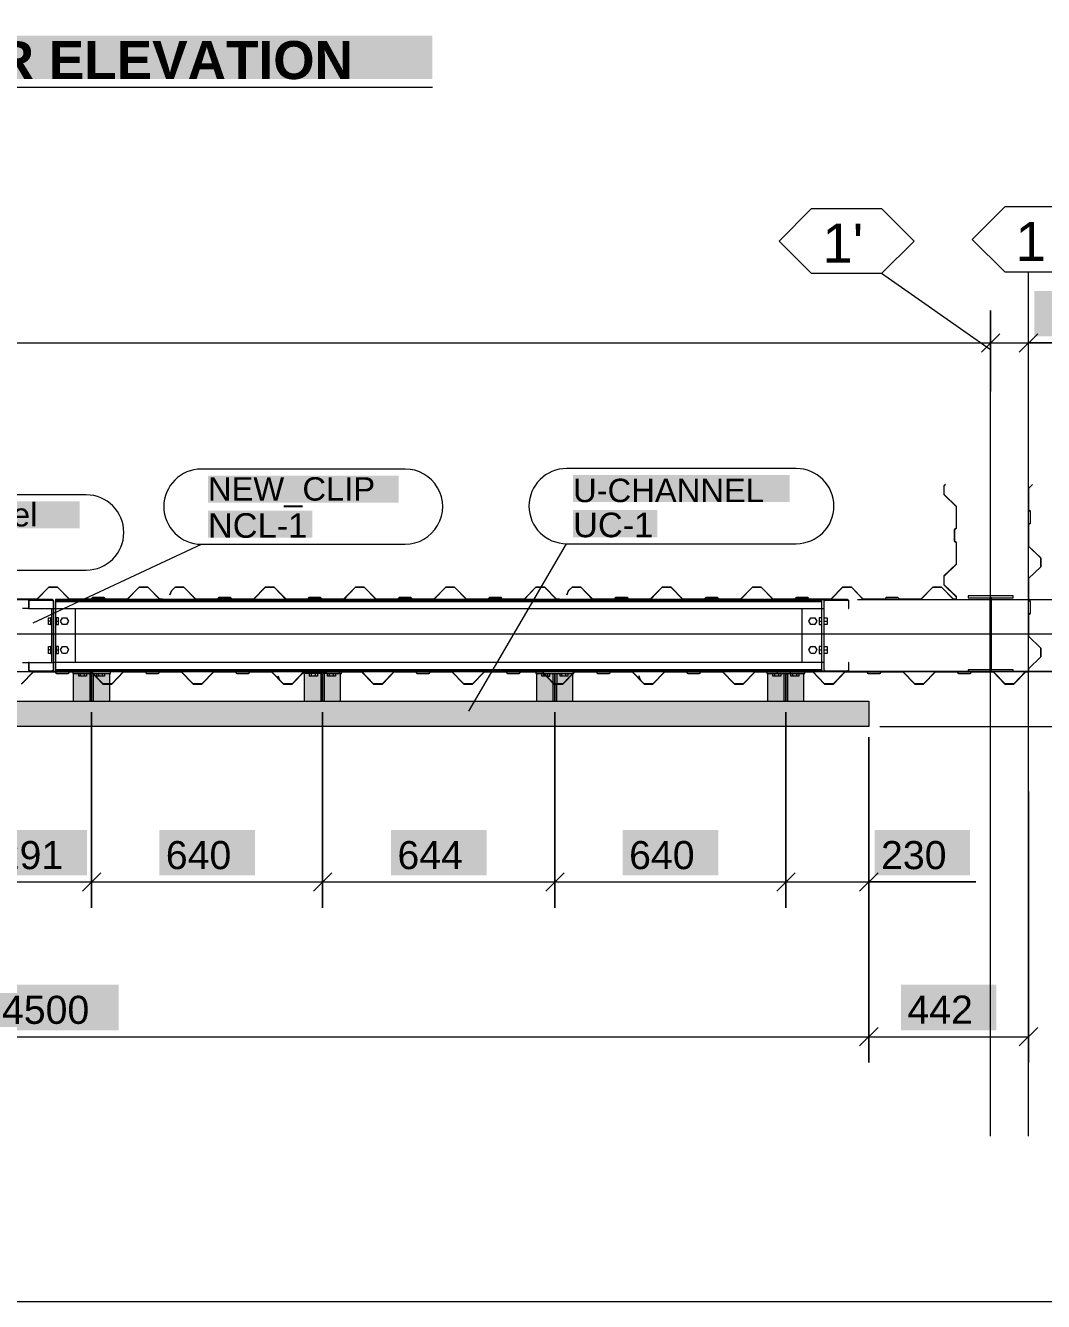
# Model space of a CAD drawing. Header units: inches. Extents: x 0.2 to 15.9, y 0.4 to 11.3.
# Drawn here: x 6.982 to 10.435, y 0.394 to 4.724 of the extents above; entities that cross this region are included whole.
import ezdxf

# ---------------------------------------------------------------- set-up
doc = ezdxf.new("R2010")
doc.units = ezdxf.units.IN
doc.header["$MEASUREMENT"] = 0
doc.layers.add('PDF_Geometry', color=7, linetype='Continuous')
doc.layers.add('PDF_Text', color=7, linetype='Continuous')
doc.layers.add('PDF_Solid Fills', color=7, linetype='Continuous', true_color=0xffffff)
doc.styles.add('PDF Arial', font='arial.ttf')
doc.styles.add('PDF Arial Bold', font='arialbd.ttf')

msp = doc.modelspace()

# ---------------------------------------------------------------- hatches: boundary and pattern name
at = {"layer": 'PDF_Solid Fills', "transparency": 33554559}
for points in [[(8.3619, 4.542), (8.3619, 4.6889), (8.3619, 4.6889), (4.9668, 4.6889), (4.9668, 4.6889), (4.9668, 4.542), (4.9668, 4.542)], [(10.7273, 3.6686), (10.7273, 3.8228), (10.7273, 3.8228), (10.4031, 3.8228), (10.4031, 3.8228), (10.4031, 3.6686), (10.4031, 3.6686)], [(8.247, 3.1047), (8.247, 3.1965), (8.247, 3.1965), (7.6002, 3.1965), (7.6002, 3.1965), (7.6002, 3.1047), (7.6002, 3.1047)], [(8.247, 3.1047), (8.247, 3.1965), (8.247, 3.1965), (7.6002, 3.1965), (7.6002, 3.1965), (7.6002, 3.1047), (7.6002, 3.1047)], [(9.574, 3.1066), (9.574, 3.1984), (9.574, 3.1984), (8.839, 3.1984), (8.839, 3.1984), (8.839, 3.1066), (8.839, 3.1066)], [(9.574, 3.1066), (9.574, 3.1984), (9.574, 3.1984), (8.839, 3.1984), (8.839, 3.1984), (8.839, 3.1066), (8.839, 3.1066)], [(7.1652, 3.0171), (7.1652, 3.1089), (7.1652, 3.1089), (6.3249, 3.1089), (6.3249, 3.1089), (6.3249, 3.0171), (6.3249, 3.0171)], [(7.1652, 3.0171), (7.1652, 3.1089), (7.1652, 3.1089), (6.3249, 3.1089), (6.3249, 3.1089), (6.3249, 3.0171), (6.3249, 3.0171)], [(7.9539, 2.9854), (7.9539, 3.0772), (7.9539, 3.0772), (7.6002, 3.0772), (7.6002, 3.0772), (7.6002, 2.9854), (7.6002, 2.9854)], [(7.9539, 2.9854), (7.9539, 3.0772), (7.9539, 3.0772), (7.6002, 3.0772), (7.6002, 3.0772), (7.6002, 2.9854), (7.6002, 2.9854)], [(9.1246, 2.9873), (9.1246, 3.0791), (9.1246, 3.0791), (8.839, 3.0791), (8.839, 3.0791), (8.839, 2.9873), (8.839, 2.9873)], [(9.1246, 2.9873), (9.1246, 3.0791), (9.1246, 3.0791), (8.839, 3.0791), (8.839, 3.0791), (8.839, 2.9873), (8.839, 2.9873)], [(7.1895, 1.8394), (7.1895, 1.9937), (7.1895, 1.9937), (6.8653, 1.9937), (6.8653, 1.9937), (6.8653, 1.8394), (6.8653, 1.8394)], [(7.7596, 1.8394), (7.7596, 1.9937), (7.7596, 1.9937), (7.4354, 1.9937), (7.4354, 1.9937), (7.4354, 1.8394), (7.4354, 1.8394)], [(8.5454, 1.8394), (8.5454, 1.9937), (8.5454, 1.9937), (8.2212, 1.9937), (8.2212, 1.9937), (8.2212, 1.8394), (8.2212, 1.8394)], [(9.3312, 1.8394), (9.3312, 1.9937), (9.3312, 1.9937), (9.007, 1.9937), (9.007, 1.9937), (9.007, 1.8394), (9.007, 1.8394)], [(10.1857, 1.8394), (10.1857, 1.9937), (10.1857, 1.9937), (9.8615, 1.9937), (9.8615, 1.9937), (9.8615, 1.8394), (9.8615, 1.8394)], [(7.2971, 1.3143), (7.2971, 1.4686), (7.2971, 1.4686), (6.8795, 1.4686), (6.8795, 1.4686), (6.8795, 1.3143), (6.8795, 1.3143)], [(10.2751, 1.3143), (10.2751, 1.4686), (10.2751, 1.4686), (9.951, 1.4686), (9.951, 1.4686), (9.951, 1.3143), (9.951, 1.3143)]]:
    msp.add_hatch(color=256, dxfattribs=at).paths.add_polyline_path(points)
h = msp.add_hatch(color=7, dxfattribs=at)
h.paths.add_polyline_path([(10.2553, 3.6466), (10.2557, 3.6466)], flags=0)
h.paths.add_polyline_path([(10.255, 3.6466, 0.413793), (10.2553, 3.6462)], flags=0)
h = msp.add_hatch(color=7, dxfattribs=at)
h.paths.add_polyline_path([(10.2553, 3.6466), (10.2557, 3.6466)], flags=0)
h.paths.add_polyline_path([(10.255, 3.6466, 0.413793), (10.2553, 3.6462)], flags=0)
h = msp.add_hatch(color=7, dxfattribs=at)
h.paths.add_polyline_path([(10.3838, 3.6466), (10.3842, 3.6466)], flags=0)
h.paths.add_polyline_path([(10.3838, 3.6469, 0.415242), (10.3835, 3.6466)], flags=0)
h.paths.add_polyline_path([(10.3842, 3.6466, 0.415242), (10.3838, 3.6469)], flags=0)
at = {"layer": 'PDF_Solid Fills', "true_color": 0xe4e4e4, "transparency": 33554559}
for points in [[(6.6141, 2.5155), (6.6197, 2.5018), (6.6197, 2.5018), (6.6322, 2.4888), (6.6322, 2.4888), (6.662, 2.4888), (6.662, 2.4888), (6.7024, 2.5305), (6.7024, 2.5305), (6.7753, 2.5305), (6.7753, 2.5305), (6.7802, 2.5243), (6.7802, 2.5243), (6.82, 2.5243), (6.82, 2.5243), (6.8249, 2.5305), (6.8249, 2.5305), (6.8978, 2.5305), (6.8978, 2.5305), (6.9382, 2.4888), (6.9382, 2.4888), (6.968, 2.4888), (6.968, 2.4888), (7.0084, 2.5305), (7.0084, 2.5305), (7.0813, 2.5305), (7.0813, 2.5305), (7.0862, 2.5243), (7.0862, 2.5243), (7.126, 2.5243), (7.126, 2.5243), (7.1309, 2.5305), (7.1309, 2.5305), (7.2038, 2.5305), (7.2038, 2.5305), (7.2441, 2.4888), (7.2441, 2.4888), (7.274, 2.4888), (7.274, 2.4888), (7.3144, 2.5305), (7.3144, 2.5305), (7.3873, 2.5305), (7.3873, 2.5305), (7.3922, 2.5243), (7.3922, 2.5243), (7.432, 2.5243), (7.432, 2.5243), (7.4368, 2.5305), (7.4368, 2.5305), (7.5097, 2.5305), (7.5097, 2.5305), (7.5501, 2.4888), (7.5501, 2.4888), (7.58, 2.4888), (7.58, 2.4888), (7.6204, 2.5305), (7.6204, 2.5305), (7.6933, 2.5305), (7.6933, 2.5305), (7.6982, 2.5243), (7.6982, 2.5243), (7.7379, 2.5243), (7.7379, 2.5243), (7.7428, 2.5305), (7.7428, 2.5305), (7.8157, 2.5305), (7.8157, 2.5305), (7.8561, 2.4888), (7.8561, 2.4888), (7.886, 2.4888), (7.886, 2.4888), (7.9264, 2.5305), (7.9264, 2.5305), (7.9359, 2.5305), (7.9359, 2.5305), (7.9359, 2.531), (7.9359, 2.531), (7.9262, 2.531), (7.9262, 2.531), (7.8858, 2.4894), (7.8858, 2.4894), (7.8564, 2.4894), (7.8564, 2.4894), (7.816, 2.531), (7.816, 2.531), (7.7426, 2.531), (7.7426, 2.531), (7.7377, 2.5249), (7.7377, 2.5249), (7.6985, 2.5249), (7.6985, 2.5249), (7.6936, 2.531), (7.6936, 2.531), (7.6202, 2.531), (7.6202, 2.531), (7.5798, 2.4894), (7.5798, 2.4894), (7.5504, 2.4894), (7.5504, 2.4894), (7.51, 2.531), (7.51, 2.531), (7.4366, 2.531), (7.4366, 2.531), (7.4317, 2.5249), (7.4317, 2.5249), (7.3925, 2.5249), (7.3925, 2.5249), (7.3876, 2.531), (7.3876, 2.531), (7.3142, 2.531), (7.3142, 2.531), (7.2738, 2.4894), (7.2738, 2.4894), (7.2444, 2.4894), (7.2444, 2.4894), (7.204, 2.531), (7.204, 2.531), (7.1306, 2.531), (7.1306, 2.531), (7.1257, 2.5249), (7.1257, 2.5249), (7.0865, 2.5249), (7.0865, 2.5249), (7.0816, 2.531), (7.0816, 2.531), (7.0082, 2.531), (7.0082, 2.531), (6.9678, 2.4894), (6.9678, 2.4894), (6.9384, 2.4894), (6.9384, 2.4894), (6.898, 2.531), (6.898, 2.531), (6.8246, 2.531), (6.8246, 2.531), (6.8197, 2.5249), (6.8197, 2.5249), (6.7805, 2.5249), (6.7805, 2.5249), (6.7756, 2.531), (6.7756, 2.531), (6.7022, 2.531), (6.7022, 2.531), (6.6618, 2.4894), (6.6618, 2.4894), (6.6324, 2.4894), (6.6324, 2.4894), (6.6202, 2.5021), (6.6202, 2.5021), (6.6147, 2.5157), (6.6147, 2.5157)], [(7.1416, 2.531), (7.1416, 2.5249), (7.1416, 2.5249), (7.2701, 2.5249), (7.2701, 2.5249), (7.2701, 2.531), (7.2701, 2.531)], [(7.2058, 2.5249), (7.1446, 2.5249), (7.1446, 2.5249), (7.1446, 2.4307), (7.1446, 2.4307), (7.2058, 2.4307), (7.2058, 2.4307)], [(7.2058, 2.4307), (7.267, 2.4307), (7.267, 2.4307), (7.267, 2.5249), (7.267, 2.5249), (7.2058, 2.5249), (7.2058, 2.5249)], [(7.9249, 2.531), (7.9249, 2.5249), (7.9249, 2.5249), (8.0534, 2.5249), (8.0534, 2.5249), (8.0534, 2.531), (8.0534, 2.531)], [(7.9892, 2.5249), (7.928, 2.5249), (7.928, 2.5249), (7.928, 2.4307), (7.928, 2.4307), (7.9892, 2.4307), (7.9892, 2.4307)], [(7.9892, 2.4307), (8.0504, 2.4307), (8.0504, 2.4307), (8.0504, 2.5249), (8.0504, 2.5249), (7.9892, 2.5249), (7.9892, 2.5249)], [(8.7131, 2.531), (8.7131, 2.5249), (8.7131, 2.5249), (8.8417, 2.5249), (8.8417, 2.5249), (8.8417, 2.531), (8.8417, 2.531)], [(8.7774, 2.5249), (8.7162, 2.5249), (8.7162, 2.5249), (8.7162, 2.4307), (8.7162, 2.4307), (8.7774, 2.4307), (8.7774, 2.4307)], [(8.7774, 2.4307), (8.8386, 2.4307), (8.8386, 2.4307), (8.8386, 2.5249), (8.8386, 2.5249), (8.7774, 2.5249), (8.7774, 2.5249)], [(9.4965, 2.531), (9.4965, 2.5249), (9.4965, 2.5249), (9.625, 2.5249), (9.625, 2.5249), (9.625, 2.531), (9.625, 2.531)], [(9.5607, 2.5249), (9.4995, 2.5249), (9.4995, 2.5249), (9.4995, 2.4307), (9.4995, 2.4307), (9.5607, 2.4307), (9.5607, 2.4307)], [(9.5607, 2.4307), (9.6219, 2.4307), (9.6219, 2.4307), (9.6219, 2.5249), (9.6219, 2.5249), (9.5607, 2.5249), (9.5607, 2.5249)], [(4.3344, 2.345), (9.8422, 2.345), (9.8422, 2.345), (9.8422, 2.4307), (9.8422, 2.4307), (4.3344, 2.4307), (4.3344, 2.4307)]]:
    msp.add_hatch(color=254, dxfattribs=at).paths.add_polyline_path(points)
at = {"layer": 'PDF_Solid Fills', "transparency": 33554559}
h = msp.add_hatch(color=7, dxfattribs=at)
h.paths.add_polyline_path([(7.2058, 1.8174), (7.2062, 1.8174)], flags=0)
h.paths.add_polyline_path([(7.2062, 1.8174, 0.413793), (7.2058, 1.8178)], flags=0)
h = msp.add_hatch(color=7, dxfattribs=at)
h.paths.add_polyline_path([(7.2058, 1.8174), (7.2062, 1.8174)], flags=0)
h.paths.add_polyline_path([(7.2062, 1.8174, 0.413793), (7.2058, 1.8178)], flags=0)
h = msp.add_hatch(color=7, dxfattribs=at)
h.paths.add_polyline_path([(7.9892, 1.8174), (7.9895, 1.8174)], flags=0)
h.paths.add_polyline_path([(7.9892, 1.817, 0.415242), (7.9895, 1.8174)], flags=0)
h.paths.add_polyline_path([(7.9888, 1.8174, 0.415242), (7.9892, 1.817)], flags=0)
h = msp.add_hatch(color=7, dxfattribs=at)
h.paths.add_polyline_path([(7.9892, 1.8174), (7.9895, 1.8174)], flags=0)
h.paths.add_polyline_path([(7.9892, 1.817, 0.415242), (7.9895, 1.8174)], flags=0)
h.paths.add_polyline_path([(7.9888, 1.8174, 0.415242), (7.9892, 1.817)], flags=0)
h = msp.add_hatch(color=7, dxfattribs=at)
h.paths.add_polyline_path([(8.7774, 1.8174), (8.7778, 1.8174)], flags=0)
h.paths.add_polyline_path([(8.7778, 1.8174, 0.413793), (8.7774, 1.8178)], flags=0)
h = msp.add_hatch(color=7, dxfattribs=at)
h.paths.add_polyline_path([(8.7774, 1.8174), (8.7778, 1.8174)], flags=0)
h.paths.add_polyline_path([(8.7778, 1.8174, 0.413793), (8.7774, 1.8178)], flags=0)
h = msp.add_hatch(color=7, dxfattribs=at)
h.paths.add_polyline_path([(9.5607, 1.8174), (9.5611, 1.8174)], flags=0)
h.paths.add_polyline_path([(9.5607, 1.8178, 0.413793), (9.5604, 1.8174)], flags=0)
h = msp.add_hatch(color=7, dxfattribs=at)
h.paths.add_polyline_path([(9.5607, 1.8174), (9.5611, 1.8174)], flags=0)
h.paths.add_polyline_path([(9.5607, 1.8178, 0.413793), (9.5604, 1.8174)], flags=0)
h = msp.add_hatch(color=7, dxfattribs=at)
h.paths.add_polyline_path([(9.8422, 1.8174), (9.8426, 1.8174)], flags=0)
h.paths.add_polyline_path([(9.8422, 1.817, 0.415242), (9.8426, 1.8174)], flags=0)
h.paths.add_polyline_path([(9.8419, 1.8174, 0.415242), (9.8422, 1.817)], flags=0)

# ---------------------------------------------------------------- linework, layer by layer
at = {"layer": 'PDF_Geometry', "lineweight": 9}
for points in [[(0.3937, 0.3937), (15.8156, 0.3937), (15.8156, 11.2992), (0.3937, 11.2992)], [(10.4646, 4.1078), (10.3031, 4.1078), (10.1929, 3.9976), (10.3031, 3.8875), (10.4646, 3.8875), (10.5748, 3.9976)], [(10.2553, 3.7567), (10.2553, 3.4813)], [(10.2242, 3.6154), (10.2865, 3.6777)], [(10.1018, 3.1656), (10.101, 3.1656), (10.0969, 3.1616), (10.0969, 3.1317), (10.1385, 3.0913), (10.1385, 3.0184), (10.1324, 3.0135), (10.1324, 2.9738), (10.1385, 2.9689), (10.1385, 2.896), (10.0969, 2.8556), (10.0969, 2.8257), (10.1385, 2.7854), (10.1385, 2.7758), (10.1391, 2.7758), (10.1391, 2.7856), (10.0974, 2.826), (10.0974, 2.8554), (10.1391, 2.8958), (10.1391, 2.9692), (10.1329, 2.9741), (10.1329, 3.0133), (10.1391, 3.0182), (10.1391, 3.0916), (10.0974, 3.132), (10.0974, 3.1614)], [(10.3979, 3.1656), (10.3971, 3.1656), (10.3838, 3.1528), (10.3838, 3.0794), (10.39, 3.0745), (10.39, 3.0353), (10.3838, 3.0304), (10.3838, 2.957), (10.4255, 2.9166), (10.4255, 2.8872), (10.3838, 2.8468), (10.3838, 2.7734), (10.39, 2.7685), (10.39, 2.7293), (10.3838, 2.7244), (10.3838, 2.651), (10.4255, 2.6106), (10.4255, 2.5812), (10.3838, 2.5408), (10.3838, 2.531), (10.3844, 2.531), (10.3844, 2.5406), (10.426, 2.581), (10.426, 2.6108), (10.3844, 2.6512), (10.3844, 2.7241), (10.3905, 2.729), (10.3905, 2.7688), (10.3844, 2.7737), (10.3844, 2.8466), (10.426, 2.8869), (10.426, 2.9168), (10.3844, 2.9572), (10.3844, 3.0301), (10.3905, 3.035), (10.3905, 3.0747), (10.3844, 3.0796), (10.3844, 3.1525)], [(7.4709, 2.7913), (7.4714, 2.7911), (7.4769, 2.8047), (7.4892, 2.8174), (7.5186, 2.8174), (7.559, 2.7758), (7.6324, 2.7758), (7.6373, 2.782), (7.6765, 2.782), (7.6814, 2.7758), (7.7548, 2.7758), (7.7952, 2.8174), (7.8246, 2.8174), (7.865, 2.7758), (7.9384, 2.7758), (7.9433, 2.782), (7.9825, 2.782), (7.9874, 2.7758), (8.0608, 2.7758), (8.1012, 2.8174), (8.1306, 2.8174), (8.1709, 2.7758), (8.2444, 2.7758), (8.2493, 2.782), (8.2884, 2.782), (8.2933, 2.7758), (8.3668, 2.7758), (8.4072, 2.8174), (8.4365, 2.8174), (8.4769, 2.7758), (8.5504, 2.7758), (8.5553, 2.782), (8.5944, 2.782), (8.5993, 2.7758), (8.6728, 2.7758), (8.7131, 2.8174), (8.7425, 2.8174), (8.7829, 2.7758), (8.7927, 2.7758), (8.7927, 2.7764), (8.7832, 2.7764), (8.7428, 2.818), (8.7129, 2.818), (8.6725, 2.7764), (8.5996, 2.7764), (8.5947, 2.7825), (8.555, 2.7825), (8.5501, 2.7764), (8.4772, 2.7764), (8.4368, 2.818), (8.4069, 2.818), (8.3665, 2.7764), (8.2936, 2.7764), (8.2887, 2.7825), (8.249, 2.7825), (8.2441, 2.7764), (8.1712, 2.7764), (8.1308, 2.818), (8.1009, 2.818), (8.0605, 2.7764), (7.9876, 2.7764), (7.9827, 2.7825), (7.943, 2.7825), (7.9381, 2.7764), (7.8652, 2.7764), (7.8248, 2.818), (7.7949, 2.818), (7.7545, 2.7764), (7.6816, 2.7764), (7.6767, 2.7825), (7.637, 2.7825), (7.6321, 2.7764), (7.5592, 2.7764), (7.5188, 2.818), (7.4889, 2.818), (7.4764, 2.8051)], [(8.8173, 2.7913), (8.8178, 2.7911), (8.8233, 2.8047), (8.8355, 2.8174), (8.8649, 2.8174), (8.9053, 2.7758), (8.9787, 2.7758), (8.9836, 2.782), (9.0228, 2.782), (9.0277, 2.7758), (9.1011, 2.7758), (9.1415, 2.8174), (9.1709, 2.8174), (9.2113, 2.7758), (9.2847, 2.7758), (9.2896, 2.782), (9.3288, 2.782), (9.3337, 2.7758), (9.4071, 2.7758), (9.4475, 2.8174), (9.4769, 2.8174), (9.5173, 2.7758), (9.5907, 2.7758), (9.5956, 2.782), (9.6348, 2.782), (9.6397, 2.7758), (9.7131, 2.7758), (9.7535, 2.8174), (9.7829, 2.8174), (9.8233, 2.7758), (9.8967, 2.7758), (9.9016, 2.782), (9.9408, 2.782), (9.9457, 2.7758), (10.0191, 2.7758), (10.0595, 2.8174), (10.0889, 2.8174), (10.1293, 2.7758), (10.1391, 2.7758), (10.1391, 2.7764), (10.1295, 2.7764), (10.0891, 2.818), (10.0593, 2.818), (10.0189, 2.7764), (9.946, 2.7764), (9.9411, 2.7825), (9.9013, 2.7825), (9.8964, 2.7764), (9.8235, 2.7764), (9.7831, 2.818), (9.7533, 2.818), (9.7129, 2.7764), (9.64, 2.7764), (9.6351, 2.7825), (9.5953, 2.7825), (9.5904, 2.7764), (9.5176, 2.7764), (9.4772, 2.818), (9.4473, 2.818), (9.4069, 2.7764), (9.334, 2.7764), (9.3291, 2.7825), (9.2894, 2.7825), (9.2845, 2.7764), (9.2116, 2.7764), (9.1712, 2.818), (9.1413, 2.818), (9.1009, 2.7764), (9.028, 2.7764), (9.0231, 2.7825), (8.9834, 2.7825), (8.9785, 2.7764), (8.9056, 2.7764), (8.8652, 2.818), (8.8353, 2.818), (8.8228, 2.8051)], [(6.9917, 2.5371), (6.9921, 2.5359), (6.9926, 2.5347), (6.9934, 2.5337), (6.9943, 2.5328), (6.9953, 2.532), (6.9965, 2.5315), (6.9977, 2.5312), (6.999, 2.531), (7.07, 2.531), (7.0712, 2.5312), (7.0725, 2.5315), (7.0736, 2.532), (7.0747, 2.5328), (7.0756, 2.5337), (7.0763, 2.5347), (7.0769, 2.5359), (7.0772, 2.5371), (7.0773, 2.5384), (7.0773, 2.7685), (7.0772, 2.7699), (7.0768, 2.7713), (7.0761, 2.7726), (7.0752, 2.7737), (7.074, 2.7746), (7.0728, 2.7753), (7.0714, 2.7757), (7.07, 2.7758), (6.999, 2.7758), (6.9977, 2.7757), (6.9965, 2.7754), (6.9953, 2.7748), (6.9943, 2.7741), (6.9934, 2.7732), (6.9926, 2.7722), (6.9921, 2.771), (6.9917, 2.7698), (6.9916, 2.7685), (6.9916, 2.7452), (6.9935, 2.7452), (6.9935, 2.7685), (6.9936, 2.7694), (6.9938, 2.7704), (6.9942, 2.7712), (6.9948, 2.772), (6.9954, 2.7727), (6.9962, 2.7733), (6.9971, 2.7737), (6.998, 2.7739), (6.999, 2.774), (7.07, 2.774), (7.071, 2.7739), (7.0721, 2.7736), (7.073, 2.7731), (7.0739, 2.7724), (7.0745, 2.7715), (7.0751, 2.7706), (7.0754, 2.7696), (7.0755, 2.7685), (7.0755, 2.5384), (7.0754, 2.5373), (7.0751, 2.5363), (7.0745, 2.5353), (7.0739, 2.5345), (7.073, 2.5338), (7.0721, 2.5333), (7.071, 2.533), (7.07, 2.5329), (6.999, 2.5329), (6.998, 2.533), (6.9971, 2.5332), (6.9962, 2.5336), (6.9954, 2.5342), (6.9948, 2.5348), (6.9942, 2.5356), (6.9938, 2.5365), (6.9936, 2.5374), (6.9935, 2.5384), (6.9935, 2.5616), (6.9916, 2.5616), (6.9916, 2.5384)], [(9.6831, 2.7758), (7.0834, 2.7758), (7.0834, 2.7452), (9.6831, 2.7452)], [(9.6894, 2.5371), (9.6897, 2.5359), (9.6902, 2.5347), (9.691, 2.5337), (9.6919, 2.5328), (9.6929, 2.532), (9.6941, 2.5315), (9.6953, 2.5312), (9.6966, 2.531), (9.7676, 2.531), (9.7689, 2.5312), (9.7701, 2.5315), (9.7713, 2.532), (9.7723, 2.5328), (9.7732, 2.5337), (9.7739, 2.5347), (9.7745, 2.5359), (9.7748, 2.5371), (9.7749, 2.5384), (9.7749, 2.5616), (9.7731, 2.5616), (9.7731, 2.5384), (9.773, 2.5374), (9.7728, 2.5365), (9.7724, 2.5356), (9.7718, 2.5348), (9.7711, 2.5342), (9.7703, 2.5336), (9.7695, 2.5332), (9.7685, 2.533), (9.7676, 2.5329), (9.6966, 2.5329), (9.6955, 2.533), (9.6945, 2.5333), (9.6935, 2.5338), (9.6927, 2.5345), (9.692, 2.5353), (9.6915, 2.5363), (9.6912, 2.5373), (9.6911, 2.5384), (9.6911, 2.7685), (9.6912, 2.7696), (9.6915, 2.7706), (9.692, 2.7715), (9.6927, 2.7724), (9.6935, 2.7731), (9.6945, 2.7736), (9.6955, 2.7739), (9.6966, 2.774), (9.7676, 2.774), (9.7685, 2.7739), (9.7695, 2.7737), (9.7703, 2.7733), (9.7711, 2.7727), (9.7718, 2.772), (9.7724, 2.7712), (9.7728, 2.7704), (9.773, 2.7694), (9.7731, 2.7685), (9.7731, 2.7452), (9.7749, 2.7452), (9.7749, 2.7685), (9.7748, 2.7698), (9.7745, 2.771), (9.7739, 2.7722), (9.7732, 2.7732), (9.7723, 2.7741), (9.7713, 2.7748), (9.7701, 2.7754), (9.7689, 2.7757), (9.7676, 2.7758), (9.6966, 2.7758), (9.6952, 2.7757), (9.6938, 2.7753), (9.6925, 2.7746), (9.6914, 2.7737), (9.6905, 2.7726), (9.6898, 2.7713), (9.6894, 2.7699), (9.6892, 2.7685), (9.6892, 2.5384)], [(9.6897, 2.5359), (9.6902, 2.5347), (9.691, 2.5337), (9.6919, 2.5328), (9.6929, 2.532), (9.6941, 2.5315), (9.6953, 2.5312), (9.6966, 2.531), (9.7676, 2.531), (9.7689, 2.5312), (9.7701, 2.5315), (9.7713, 2.532), (9.7723, 2.5328), (9.7732, 2.5337), (9.7739, 2.5347), (9.7745, 2.5359), (9.7748, 2.5371), (9.7749, 2.5384), (9.7749, 2.5616), (9.7731, 2.5616), (9.7731, 2.5384), (9.773, 2.5374), (9.7728, 2.5365), (9.7723, 2.5356), (9.7718, 2.5348), (9.7711, 2.5342), (9.7703, 2.5336), (9.7695, 2.5332), (9.7685, 2.533), (9.7676, 2.5329), (9.6966, 2.5329), (9.6955, 2.533), (9.6945, 2.5333), (9.6935, 2.5338), (9.6927, 2.5345), (9.692, 2.5353), (9.6915, 2.5363), (9.6912, 2.5373), (9.6911, 2.5384), (9.6911, 2.7685), (9.6912, 2.7696), (9.6915, 2.7706), (9.692, 2.7715), (9.6927, 2.7724), (9.6935, 2.7731), (9.6945, 2.7736), (9.6955, 2.7739), (9.6966, 2.774), (9.7676, 2.774), (9.7685, 2.7739), (9.7695, 2.7737), (9.7703, 2.7733), (9.7711, 2.7727), (9.7718, 2.772), (9.7723, 2.7712), (9.7728, 2.7704), (9.773, 2.7694), (9.7731, 2.7685), (9.7731, 2.7452), (9.7749, 2.7452), (9.7749, 2.7685), (9.7748, 2.7698), (9.7745, 2.771), (9.7739, 2.7722), (9.7732, 2.7732), (9.7723, 2.7741), (9.7713, 2.7749), (9.7701, 2.7754), (9.7689, 2.7757), (9.7676, 2.7758), (9.6966, 2.7758), (9.6952, 2.7757), (9.6938, 2.7753), (9.6925, 2.7746), (9.6914, 2.7737), (9.6905, 2.7726), (9.6898, 2.7713), (9.6894, 2.7699), (9.6892, 2.7685), (9.6892, 2.5384), (9.6894, 2.5371)], [(10.1788, 2.782), (10.3318, 2.782), (10.3318, 2.7881), (10.1788, 2.7881)], [(10.3318, 2.7819), (10.3318, 2.7881), (10.1788, 2.7881), (10.1788, 2.7819)], [(10.2529, 2.5372), (10.2578, 2.5372), (10.2578, 2.782), (10.2529, 2.782)], [(10.2578, 2.5372), (10.2578, 2.7819), (10.2529, 2.7819), (10.2529, 2.5372)], [(7.0596, 2.714), (7.0694, 2.714), (7.0657, 2.714), (7.0657, 2.6908), (7.0694, 2.6908), (7.0596, 2.6908)], [(7.0834, 2.6908), (7.0932, 2.6908), (7.0932, 2.714), (7.0834, 2.714), (7.0853, 2.714), (7.0853, 2.6908)], [(7.1275, 2.7024), (7.1207, 2.6908), (7.1073, 2.6908), (7.1006, 2.7024), (7.1073, 2.714), (7.1207, 2.714)], [(9.666, 2.7024), (9.6592, 2.6908), (9.6458, 2.6908), (9.6391, 2.7024), (9.6458, 2.714), (9.6592, 2.714)], [(7.0596, 2.6161), (7.0694, 2.6161), (7.0657, 2.6161), (7.0657, 2.5929), (7.0694, 2.5929), (7.0596, 2.5929)], [(7.0834, 2.5929), (7.0932, 2.5929), (7.0932, 2.6161), (7.0834, 2.6161), (7.0853, 2.6161), (7.0853, 2.5929)], [(7.1275, 2.6045), (7.1207, 2.5929), (7.1073, 2.5929), (7.1006, 2.6045), (7.1073, 2.6161), (7.1207, 2.6161)], [(9.666, 2.6045), (9.6592, 2.5929), (9.6458, 2.5929), (9.6391, 2.6045), (9.6458, 2.6161), (9.6592, 2.6161)], [(7.8381, 2.5155), (7.8436, 2.5018), (7.8561, 2.4888), (7.886, 2.4888), (7.9264, 2.5305), (7.9993, 2.5305), (8.0042, 2.5243), (8.0439, 2.5243), (8.0488, 2.5305), (8.1217, 2.5305), (8.1621, 2.4888), (8.192, 2.4888), (8.2324, 2.5305), (8.3053, 2.5305), (8.3102, 2.5243), (8.3499, 2.5243), (8.3548, 2.5305), (8.4277, 2.5305), (8.4681, 2.4888), (8.498, 2.4888), (8.5384, 2.5305), (8.6113, 2.5305), (8.6162, 2.5243), (8.6559, 2.5243), (8.6608, 2.5305), (8.7337, 2.5305), (8.7741, 2.4888), (8.804, 2.4888), (8.8444, 2.5305), (8.9173, 2.5305), (8.9222, 2.5243), (8.9619, 2.5243), (8.9668, 2.5305), (9.0397, 2.5305), (9.0801, 2.4888), (9.11, 2.4888), (9.1504, 2.5305), (9.1599, 2.5305), (9.1599, 2.531), (9.1501, 2.531), (9.1097, 2.4894), (9.0803, 2.4894), (9.0399, 2.531), (8.9665, 2.531), (8.9616, 2.5249), (8.9224, 2.5249), (8.9175, 2.531), (8.8441, 2.531), (8.8037, 2.4894), (8.7743, 2.4894), (8.734, 2.531), (8.6605, 2.531), (8.6556, 2.5249), (8.6165, 2.5249), (8.6116, 2.531), (8.5381, 2.531), (8.4977, 2.4894), (8.4684, 2.4894), (8.428, 2.531), (8.3545, 2.531), (8.3496, 2.5249), (8.3105, 2.5249), (8.3056, 2.531), (8.2321, 2.531), (8.1918, 2.4894), (8.1624, 2.4894), (8.122, 2.531), (8.0485, 2.531), (8.0437, 2.5249), (8.0045, 2.5249), (7.9996, 2.531), (7.9262, 2.531), (7.8858, 2.4894), (7.8564, 2.4894), (7.8441, 2.5021), (7.8386, 2.5157)], [(9.0621, 2.5155), (9.0676, 2.5018), (9.0801, 2.4888), (9.11, 2.4888), (9.1504, 2.5305), (9.2233, 2.5305), (9.2282, 2.5243), (9.2679, 2.5243), (9.2728, 2.5305), (9.3457, 2.5305), (9.3861, 2.4888), (9.416, 2.4888), (9.4564, 2.5305), (9.5293, 2.5305), (9.5341, 2.5243), (9.5739, 2.5243), (9.5788, 2.5305), (9.6517, 2.5305), (9.6921, 2.4888), (9.722, 2.4888), (9.7623, 2.5305), (9.8352, 2.5305), (9.8401, 2.5243), (9.8799, 2.5243), (9.8848, 2.5305), (9.9577, 2.5305), (9.9981, 2.4888), (10.0279, 2.4888), (10.0683, 2.5305), (10.1412, 2.5305), (10.1461, 2.5243), (10.1859, 2.5243), (10.1908, 2.5305), (10.2637, 2.5305), (10.3041, 2.4888), (10.3339, 2.4888), (10.3743, 2.5305), (10.3838, 2.5305), (10.3838, 2.531), (10.3741, 2.531), (10.3337, 2.4894), (10.3043, 2.4894), (10.2639, 2.531), (10.1905, 2.531), (10.1856, 2.5249), (10.1464, 2.5249), (10.1415, 2.531), (10.0681, 2.531), (10.0277, 2.4894), (9.9983, 2.4894), (9.9579, 2.531), (9.8845, 2.531), (9.8796, 2.5249), (9.8404, 2.5249), (9.8355, 2.531), (9.7621, 2.531), (9.7217, 2.4894), (9.6923, 2.4894), (9.6519, 2.531), (9.5785, 2.531), (9.5736, 2.5249), (9.5344, 2.5249), (9.5295, 2.531), (9.4561, 2.531), (9.4157, 2.4894), (9.3863, 2.4894), (9.3459, 2.531), (9.2725, 2.531), (9.2676, 2.5249), (9.2284, 2.5249), (9.2235, 2.531), (9.1501, 2.531), (9.1097, 2.4894), (9.0803, 2.4894), (9.0681, 2.5021), (9.0626, 2.5157)], [(9.0676, 2.5018), (9.0801, 2.4888), (9.11, 2.4888), (9.1504, 2.5305), (9.2233, 2.5305), (9.2282, 2.5243), (9.2679, 2.5243), (9.2728, 2.5305), (9.3457, 2.5305), (9.3861, 2.4888), (9.416, 2.4888), (9.4564, 2.5305), (9.5292, 2.5305), (9.5341, 2.5243), (9.5739, 2.5243), (9.5788, 2.5305), (9.6517, 2.5305), (9.6921, 2.4888), (9.722, 2.4888), (9.7623, 2.5305), (9.8352, 2.5305), (9.8401, 2.5243), (9.8799, 2.5243), (9.8848, 2.5305), (9.9577, 2.5305), (9.9981, 2.4888), (10.0279, 2.4888), (10.0683, 2.5305), (10.1412, 2.5305), (10.1461, 2.5243), (10.1859, 2.5243), (10.1908, 2.5305), (10.2637, 2.5305), (10.3041, 2.4888), (10.3339, 2.4888), (10.3743, 2.5305), (10.3838, 2.5305), (10.3838, 2.531), (10.3741, 2.531), (10.3337, 2.4894), (10.3043, 2.4894), (10.2639, 2.531), (10.1905, 2.531), (10.1856, 2.5249), (10.1464, 2.5249), (10.1415, 2.531), (10.0681, 2.531), (10.0277, 2.4894), (9.9983, 2.4894), (9.9579, 2.531), (9.8845, 2.531), (9.8796, 2.5249), (9.8404, 2.5249), (9.8355, 2.531), (9.7621, 2.531), (9.7217, 2.4894), (9.6923, 2.4894), (9.6519, 2.531), (9.5785, 2.531), (9.5736, 2.5249), (9.5344, 2.5249), (9.5295, 2.531), (9.4561, 2.531), (9.4157, 2.4894), (9.3863, 2.4894), (9.3459, 2.531), (9.2725, 2.531), (9.2676, 2.5249), (9.2284, 2.5249), (9.2235, 2.531), (9.1501, 2.531), (9.1097, 2.4894), (9.0803, 2.4894), (9.0681, 2.5021), (9.0626, 2.5157), (9.0621, 2.5155)], [(9.5607, 2.5243), (9.5607, 2.4307)], [(10.88, 2.531), (9.6617, 2.531)], [(10.1788, 2.531), (10.3318, 2.531), (10.3318, 2.5372), (10.1788, 2.5372)], [(10.3318, 2.531), (10.3318, 2.5372), (10.1788, 2.5372), (10.1788, 2.531)], [(8.7774, 2.4888), (8.7774, 2.4307)], [(9.8422, 2.4307), (9.8422, 2.345), (4.3344, 2.345), (4.3344, 2.4307)], [(7.2058, 1.7293), (7.2058, 2.3939)], [(7.9892, 1.7293), (7.9892, 2.3939)], [(8.7774, 1.7293), (8.7774, 2.3939)], [(9.5607, 1.7293), (9.5607, 2.3939)], [(7.1747, 1.7862), (7.237, 1.8486)], [(7.958, 1.7862), (8.0203, 1.8486)], [(8.7462, 1.7862), (8.8086, 1.8486)], [(9.5296, 1.7862), (9.5919, 1.8486)], [(9.8111, 1.2612), (9.8734, 1.3235)], [(9.8426, 1.2923), (9.8422, 1.2923)]]:
    msp.add_lwpolyline(points, close=True, dxfattribs=at)
for points in [[(4.9668, 4.5145), (8.3619, 4.5145)], [(10.2553, 0.9549), (10.2553, 3.6232), (9.8854, 3.8819), (9.6477, 3.8819), (9.5376, 3.992), (9.6477, 4.1022), (9.8854, 4.1022), (9.9955, 3.992), (9.8854, 3.8819)], [(10.3838, 0.9549), (10.3838, 3.8875)], [(10.3838, 3.4813), (10.3838, 3.7567)], [(2.9226, 3.6466), (10.2553, 3.6466), (10.3838, 3.6466), (10.7466, 3.6466), (10.3838, 3.6466)], [(10.415, 3.6777), (10.3527, 3.6154)], [(6.947, 2.7758), (7.0204, 2.7758), (7.0608, 2.8174), (7.0902, 2.8174), (7.1306, 2.7758), (7.204, 2.7758), (7.2089, 2.782), (7.2481, 2.782), (7.253, 2.7758), (7.3264, 2.7758), (7.3668, 2.8174), (7.3962, 2.8174), (7.4366, 2.7758), (7.4463, 2.7758), (7.4463, 2.7764), (7.4368, 2.7764), (7.3964, 2.818), (7.3665, 2.818), (7.3262, 2.7764), (7.2533, 2.7764), (7.2484, 2.7825), (7.2086, 2.7825), (7.2037, 2.7764), (7.1308, 2.7764), (7.0904, 2.818), (7.0606, 2.818), (7.0202, 2.7764), (6.9473, 2.7764)], [(6.9916, 2.5616), (6.9916, 2.5384), (6.9918, 2.5371), (6.9921, 2.5359), (6.9926, 2.5347), (6.9934, 2.5337), (6.9943, 2.5328), (6.9953, 2.532), (6.9965, 2.5315), (6.9977, 2.5312), (6.999, 2.531), (7.07, 2.531), (7.0712, 2.5312), (7.0725, 2.5315), (7.0736, 2.532), (7.0747, 2.5328), (7.0756, 2.5337), (7.0763, 2.5347), (7.0769, 2.5359), (7.0772, 2.5371), (7.0773, 2.5384), (7.0773, 2.7685), (7.0772, 2.7699), (7.0768, 2.7713), (7.0761, 2.7726), (7.0752, 2.7737), (7.074, 2.7746), (7.0728, 2.7753), (7.0714, 2.7757), (7.07, 2.7758), (6.999, 2.7758), (6.9977, 2.7757), (6.9965, 2.7754), (6.9953, 2.7749), (6.9943, 2.7741), (6.9934, 2.7732), (6.9926, 2.7722), (6.9921, 2.771), (6.9918, 2.7698), (6.9916, 2.7685), (6.9916, 2.7452), (6.9714, 2.7452)], [(6.9935, 2.7452), (6.9935, 2.7685), (6.9936, 2.7694), (6.9938, 2.7704), (6.9942, 2.7712), (6.9948, 2.772), (6.9954, 2.7727), (6.9962, 2.7733), (6.9971, 2.7737), (6.998, 2.7739), (6.999, 2.774), (7.07, 2.774), (7.071, 2.7739), (7.0721, 2.7736), (7.073, 2.7731), (7.0739, 2.7724), (7.0745, 2.7715), (7.0751, 2.7706), (7.0754, 2.7696), (7.0755, 2.7685), (7.0755, 2.5384), (7.0754, 2.5373), (7.0751, 2.5363), (7.0745, 2.5353), (7.0739, 2.5345), (7.073, 2.5338), (7.0721, 2.5333), (7.071, 2.533), (7.07, 2.5329), (6.999, 2.5329), (6.998, 2.533), (6.9971, 2.5332), (6.9962, 2.5336), (6.9954, 2.5342), (6.9948, 2.5348), (6.9942, 2.5356), (6.9938, 2.5365), (6.9936, 2.5374), (6.9935, 2.5384), (6.9935, 2.5616)], [(7.0834, 2.7757), (9.6831, 2.7757)], [(7.0834, 2.7754), (9.6831, 2.7754)], [(7.0834, 2.7749), (9.6831, 2.7749)], [(7.0834, 2.7741), (9.6831, 2.7741)], [(7.0834, 2.7732), (9.6831, 2.7732)], [(7.0834, 2.7722), (9.6831, 2.7722)], [(9.8043, 2.7758), (10.88, 2.7758)], [(2.0116, 2.6596), (1.9014, 2.7697), (1.6087, 2.7697), (1.4985, 2.6596), (1.6087, 2.5494), (1.9014, 2.5494), (2.0116, 2.6596), (11.2029, 2.6596)], [(6.9916, 2.7452), (6.9935, 2.7452), (7.0755, 2.7452)], [(7.0694, 2.7452), (7.0694, 2.5616)], [(7.0773, 2.7452), (7.0834, 2.7452), (7.0834, 2.5616), (7.0773, 2.5616)], [(7.0834, 2.771), (9.6831, 2.771)], [(7.0834, 2.7698), (9.6831, 2.7698)], [(7.0834, 2.7685), (9.6831, 2.7685)], [(7.1508, 2.5616), (7.1508, 2.7452)], [(9.6158, 2.5616), (9.6158, 2.7452)], [(9.6892, 2.5616), (9.6831, 2.5616), (9.6831, 2.7452), (9.6892, 2.7452)], [(7.0657, 2.7024), (7.0694, 2.7024), (7.0596, 2.7024)], [(7.0853, 2.7024), (7.0834, 2.7024), (7.0932, 2.7024)], [(9.6831, 2.714), (9.6733, 2.714), (9.6733, 2.6908), (9.6831, 2.6908)], [(9.6733, 2.7024), (9.6831, 2.7024)], [(9.6911, 2.714), (9.7009, 2.714), (9.7009, 2.6908), (9.6911, 2.6908)], [(9.6911, 2.7024), (9.7009, 2.7024)], [(7.0657, 2.6045), (7.0694, 2.6045), (7.0596, 2.6045)], [(7.0853, 2.6045), (7.0834, 2.6045), (7.0932, 2.6045)], [(9.6831, 2.6161), (9.6733, 2.6161), (9.6733, 2.5929), (9.6831, 2.5929)], [(9.6733, 2.6045), (9.6831, 2.6045)], [(9.6911, 2.6161), (9.7009, 2.6161), (9.7009, 2.5929), (9.6911, 2.5929)], [(9.6911, 2.6045), (9.7009, 2.6045)], [(6.9714, 2.5616), (6.9916, 2.5616), (6.9935, 2.5616), (7.0755, 2.5616)], [(9.6831, 2.5359), (9.6831, 2.5616), (7.0834, 2.5616), (7.0834, 2.5359), (7.0834, 2.5347), (7.0834, 2.5337), (7.0834, 2.5328), (7.0834, 2.532), (7.0834, 2.5315), (7.0834, 2.5312), (7.0834, 2.531), (7.1306, 2.531)], [(1.8332, 2.2997), (1.9433, 2.1895), (1.8332, 2.0794), (1.6164, 2.0794), (1.5063, 2.1895), (1.6164, 2.2997), (1.8332, 2.2997), (2.1527, 2.531), (11.2029, 2.531)], [(6.968, 2.4888), (7.0084, 2.5305), (7.0813, 2.5305), (7.0862, 2.5243), (7.126, 2.5243), (7.1309, 2.5305), (7.2037, 2.5305), (7.2442, 2.4888), (7.274, 2.4888), (7.3144, 2.5305), (7.3873, 2.5305), (7.3922, 2.5243), (7.432, 2.5243), (7.4368, 2.5305), (7.5098, 2.5305), (7.5501, 2.4888), (7.58, 2.4888), (7.6204, 2.5305), (7.6933, 2.5305), (7.6982, 2.5243), (7.7379, 2.5243), (7.7428, 2.5305), (7.8157, 2.5305), (7.8561, 2.4888), (7.886, 2.4888), (7.9264, 2.5305), (7.9359, 2.5305), (7.9359, 2.531), (7.9261, 2.531), (7.8858, 2.4894), (7.8564, 2.4894), (7.816, 2.531), (7.7426, 2.531), (7.7377, 2.5249), (7.6985, 2.5249), (7.6936, 2.531), (7.6202, 2.531), (7.5798, 2.4894), (7.5504, 2.4894), (7.51, 2.531), (7.4366, 2.531), (7.4317, 2.5249), (7.3925, 2.5249), (7.3876, 2.531), (7.3142, 2.531), (7.2738, 2.4894), (7.2444, 2.4894), (7.204, 2.531), (7.1306, 2.531), (7.1257, 2.5249), (7.0865, 2.5249), (7.0816, 2.531), (7.0082, 2.531), (6.9678, 2.4894)], [(7.0834, 2.5384), (9.6831, 2.5384)], [(7.0834, 2.5371), (9.6831, 2.5371)], [(7.0834, 2.5359), (9.6831, 2.5359), (9.6831, 2.5347)], [(7.0834, 2.5347), (9.6831, 2.5347), (9.6831, 2.5337)], [(7.0834, 2.5337), (9.6831, 2.5337), (9.6831, 2.5328)], [(7.0834, 2.5328), (9.6831, 2.5328), (9.6831, 2.532)], [(7.0834, 2.532), (9.6831, 2.532), (9.6831, 2.5315)], [(7.0834, 2.5315), (9.6831, 2.5315), (9.6831, 2.5312)], [(9.6519, 2.531), (9.6831, 2.531), (9.6831, 2.5312), (7.0834, 2.5312)], [(7.1416, 2.5305), (7.1416, 2.5249), (7.2091, 2.5249), (7.2058, 2.5249), (7.2058, 2.4307), (7.2058, 2.5249), (7.1997, 2.5249), (7.1997, 2.4307)], [(7.1446, 2.4307), (7.1446, 2.5249)], [(7.1887, 2.5249), (7.1887, 2.5151), (7.1618, 2.5151), (7.1618, 2.5249)], [(7.1685, 2.5151), (7.1685, 2.5249)], [(7.1819, 2.5151), (7.1819, 2.5249)], [(7.204, 2.531), (7.3142, 2.531)], [(7.2119, 2.5229), (7.2119, 2.5249), (7.2099, 2.5249), (7.2701, 2.5249), (7.2701, 2.531)], [(7.2119, 2.4307), (7.2119, 2.522)], [(7.2499, 2.5249), (7.2499, 2.5151), (7.223, 2.5151), (7.223, 2.5249)], [(7.2297, 2.5151), (7.2297, 2.5249)], [(7.2431, 2.5151), (7.2431, 2.5249)], [(7.267, 2.4894), (7.267, 2.5249)], [(7.3876, 2.531), (7.4366, 2.531)], [(7.51, 2.531), (7.6202, 2.531)], [(7.6936, 2.531), (7.7426, 2.531)], [(7.816, 2.531), (7.9261, 2.531), (7.9996, 2.531), (8.0485, 2.531), (8.122, 2.531)], [(7.9261, 2.531), (7.8858, 2.4894), (7.8564, 2.4894), (7.8441, 2.5021), (7.8386, 2.5157), (7.8381, 2.5155), (7.8436, 2.5018), (7.8561, 2.4888), (7.886, 2.4888), (7.9264, 2.5305), (7.9993, 2.5305), (8.0042, 2.5243), (8.0439, 2.5243), (8.0488, 2.5305), (8.1217, 2.5305), (8.1621, 2.4888), (8.192, 2.4888), (8.2324, 2.5305), (8.3053, 2.5305), (8.3102, 2.5243), (8.3499, 2.5243), (8.3548, 2.5305), (8.4277, 2.5305), (8.4681, 2.4888), (8.498, 2.4888), (8.5384, 2.5305), (8.6113, 2.5305), (8.6162, 2.5243), (8.6559, 2.5243), (8.6608, 2.5305), (8.7337, 2.5305), (8.7741, 2.4888), (8.804, 2.4888), (8.8444, 2.5305), (8.9173, 2.5305), (8.9222, 2.5243), (8.9619, 2.5243), (8.9668, 2.5305), (9.0397, 2.5305), (9.0801, 2.4888), (9.11, 2.4888), (9.1504, 2.5305), (9.1599, 2.5305), (9.1599, 2.531), (9.1501, 2.531), (9.1097, 2.4894), (9.0803, 2.4894), (9.0399, 2.531), (9.1501, 2.531)], [(7.9249, 2.5298), (7.9249, 2.531)], [(8.0037, 2.5249), (7.9249, 2.5249), (7.9249, 2.5289)], [(7.928, 2.4307), (7.928, 2.5249)], [(7.972, 2.5249), (7.972, 2.5151), (7.9451, 2.5151), (7.9451, 2.5249)], [(7.9518, 2.5151), (7.9518, 2.5249)], [(7.9653, 2.5151), (7.9653, 2.5249)], [(7.9953, 2.4307), (7.9953, 2.5249), (7.9892, 2.5249), (7.9892, 2.4307), (7.9892, 2.5249), (7.983, 2.5249), (7.983, 2.4307)], [(8.0485, 2.531), (8.0436, 2.5249), (8.0045, 2.5249), (7.9996, 2.531)], [(8.0332, 2.5243), (8.0332, 2.5151), (8.0063, 2.5151), (8.0063, 2.5243)], [(8.0131, 2.5151), (8.0131, 2.5243)], [(8.0265, 2.5151), (8.0265, 2.5243)], [(8.0444, 2.5249), (8.0534, 2.5249), (8.0534, 2.5305)], [(8.0504, 2.4307), (8.0504, 2.5249)], [(8.2321, 2.531), (8.1917, 2.4894), (8.1624, 2.4894), (8.122, 2.531), (8.2321, 2.531), (8.3056, 2.531), (8.3545, 2.531), (8.428, 2.531)], [(8.3545, 2.531), (8.3496, 2.5249), (8.3105, 2.5249), (8.3056, 2.531)], [(8.5381, 2.531), (8.4977, 2.4894), (8.4684, 2.4894), (8.428, 2.531), (8.5381, 2.531), (8.6116, 2.531), (8.6605, 2.531), (8.734, 2.531)], [(8.6605, 2.531), (8.6556, 2.5249), (8.6165, 2.5249), (8.6116, 2.531)], [(8.7131, 2.5305), (8.7131, 2.5249), (8.7391, 2.5249)], [(8.7162, 2.4307), (8.7162, 2.5249)], [(8.7486, 2.5151), (8.7334, 2.5151), (8.7334, 2.5249)], [(8.8441, 2.531), (8.8037, 2.4894), (8.7743, 2.4894), (8.734, 2.531), (8.8441, 2.531), (8.9176, 2.531), (8.9665, 2.531), (9.0399, 2.531)], [(8.7399, 2.5249), (8.8382, 2.5249)], [(8.7401, 2.5247), (8.7401, 2.5249)], [(8.7401, 2.5151), (8.7401, 2.5239)], [(8.7494, 2.5151), (8.7602, 2.5151), (8.7602, 2.5249)], [(8.7535, 2.5151), (8.7535, 2.5249)], [(8.7713, 2.4926), (8.7713, 2.5249), (8.7774, 2.5249), (8.7774, 2.4894), (8.7774, 2.5249), (8.7835, 2.5249), (8.7835, 2.4894)], [(8.8214, 2.5249), (8.8214, 2.5151), (8.7946, 2.5151), (8.7946, 2.5249)], [(8.8013, 2.5151), (8.8013, 2.5249)], [(8.8147, 2.5151), (8.8147, 2.5249)], [(8.8386, 2.4307), (8.8386, 2.5245)], [(8.839, 2.5249), (8.8417, 2.5249), (8.8417, 2.5277)], [(8.8417, 2.5285), (8.8417, 2.531)], [(8.9665, 2.531), (8.9616, 2.5249), (8.9224, 2.5249), (8.9176, 2.531)], [(9.2235, 2.531), (9.2725, 2.531)], [(9.3459, 2.531), (9.4561, 2.531)], [(9.4965, 2.5305), (9.4965, 2.5249), (9.5337, 2.5249)], [(9.4995, 2.4307), (9.4995, 2.5249)], [(9.5436, 2.5243), (9.5436, 2.5151), (9.5167, 2.5151), (9.5167, 2.5249)], [(9.5234, 2.5151), (9.5234, 2.5249)], [(9.5295, 2.531), (9.5785, 2.531)], [(9.5368, 2.5151), (9.5368, 2.5243)], [(9.5546, 2.4307), (9.5546, 2.5243)], [(9.5669, 2.4307), (9.5669, 2.5243)], [(9.5744, 2.5249), (9.625, 2.5249), (9.625, 2.5305)], [(9.6048, 2.5249), (9.6048, 2.5151), (9.5779, 2.5151), (9.5779, 2.5249)], [(9.5846, 2.5151), (9.5846, 2.5249)], [(9.598, 2.5151), (9.598, 2.5249)], [(9.6219, 2.4307), (9.6219, 2.5249)], [(7.267, 2.4307), (7.267, 2.4888)], [(8.7713, 2.4307), (8.7713, 2.4917)], [(8.7835, 2.4307), (8.7835, 2.4888)], [(9.879, 2.345), (10.88, 2.345)], [(9.8422, 2.3083), (9.8422, 1.2042), (9.8422, 2.3083), (9.8422, 1.7293)], [(10.3838, 2.1246), (10.3838, 1.2042)], [(9.8734, 1.8486), (9.8111, 1.7862)], [(4.3344, 1.8174), (3.9717, 1.8174), (4.3344, 1.8174), (4.4874, 1.8174), (4.8528, 1.8174), (5.5137, 1.8174), (6.1881, 1.8174), (6.849, 1.8174), (7.2058, 1.8174), (7.9892, 1.8174), (8.7774, 1.8174), (9.5607, 1.8174), (9.8422, 1.8174), (10.205, 1.8174), (9.8422, 1.8174)], [(10.415, 1.3235), (10.3527, 1.2612)], [(2.9226, 1.2923), (4.3344, 1.2923), (9.8422, 1.2923), (10.3838, 1.2923)], [(10.3838, 1.2923), (10.3842, 1.2923)]]:
    msp.add_lwpolyline(points, dxfattribs=at)
for points in [[(7.0072, 2.6968), (7.5782, 2.9634), (8.269, 2.9634, 1.000003), (8.269, 3.2186), (7.5782, 3.2186, 0.999989), (7.5782, 2.9634)], [(8.4851, 2.3972), (8.817, 2.9652), (9.5961, 2.9652, 0.999956), (9.5961, 3.2204), (8.817, 3.2204, 0.999971), (8.817, 2.9652)], [(6.219, 2.7024), (6.3028, 2.8758), (7.1872, 2.8758, 0.999999), (7.1872, 3.131), (6.3028, 3.131, 0.999999), (6.3028, 2.8758)]]:
    msp.add_lwpolyline(points, format="xyb", dxfattribs=at)
for points in [[(10.255, 3.6466), (10.255, 3.6468), (10.2551, 3.6469), (10.2553, 3.6469)], [(10.255, 3.6466), (10.255, 3.6468), (10.2551, 3.6469), (10.2553, 3.6469)], [(10.2553, 3.6469), (10.2555, 3.6469), (10.2557, 3.6468), (10.2557, 3.6466)], [(10.2553, 3.6469), (10.2555, 3.6469), (10.2557, 3.6468), (10.2557, 3.6466)], [(10.2557, 3.6466), (10.2557, 3.6464), (10.2555, 3.6462), (10.2553, 3.6462)], [(10.2557, 3.6466), (10.2557, 3.6464), (10.2555, 3.6462), (10.2553, 3.6462)], [(10.3838, 3.6462), (10.3836, 3.6462), (10.3835, 3.6464), (10.3835, 3.6466)], [(10.3842, 3.6466), (10.3842, 3.6464), (10.3841, 3.6462), (10.3838, 3.6462)], [(7.2055, 1.8174), (7.2055, 1.8176), (7.2056, 1.8178), (7.2058, 1.8178)], [(7.2055, 1.8174), (7.2055, 1.8176), (7.2056, 1.8178), (7.2058, 1.8178)], [(7.2058, 1.817), (7.2056, 1.817), (7.2055, 1.8172), (7.2055, 1.8174)], [(7.2058, 1.817), (7.2056, 1.817), (7.2055, 1.8172), (7.2055, 1.8174)], [(7.2062, 1.8174), (7.2062, 1.8172), (7.206, 1.817), (7.2058, 1.817)], [(7.2062, 1.8174), (7.2062, 1.8172), (7.206, 1.817), (7.2058, 1.817)], [(7.9888, 1.8174), (7.9888, 1.8176), (7.989, 1.8178), (7.9892, 1.8178)], [(7.9888, 1.8174), (7.9888, 1.8176), (7.989, 1.8178), (7.9892, 1.8178)], [(7.9892, 1.8178), (7.9894, 1.8178), (7.9895, 1.8176), (7.9895, 1.8174)], [(7.9892, 1.8178), (7.9894, 1.8178), (7.9895, 1.8176), (7.9895, 1.8174)], [(8.777, 1.8174), (8.777, 1.8176), (8.7772, 1.8178), (8.7774, 1.8178)], [(8.777, 1.8174), (8.777, 1.8176), (8.7772, 1.8178), (8.7774, 1.8178)], [(8.7774, 1.817), (8.7772, 1.817), (8.777, 1.8172), (8.777, 1.8174)], [(8.7774, 1.817), (8.7772, 1.817), (8.777, 1.8172), (8.777, 1.8174)], [(8.7778, 1.8174), (8.7778, 1.8172), (8.7776, 1.817), (8.7774, 1.817)], [(8.7778, 1.8174), (8.7778, 1.8172), (8.7776, 1.817), (8.7774, 1.817)], [(9.5607, 1.817), (9.5605, 1.817), (9.5604, 1.8172), (9.5604, 1.8174)], [(9.5607, 1.817), (9.5605, 1.817), (9.5604, 1.8172), (9.5604, 1.8174)], [(9.5607, 1.8178), (9.5609, 1.8178), (9.5611, 1.8176), (9.5611, 1.8174)], [(9.5607, 1.8178), (9.5609, 1.8178), (9.5611, 1.8176), (9.5611, 1.8174)], [(9.5611, 1.8174), (9.5611, 1.8172), (9.5609, 1.817), (9.5607, 1.817)], [(9.5611, 1.8174), (9.5611, 1.8172), (9.5609, 1.817), (9.5607, 1.817)], [(9.8419, 1.8174), (9.8419, 1.8176), (9.842, 1.8178), (9.8422, 1.8178)], [(9.8422, 1.8178), (9.8425, 1.8178), (9.8426, 1.8176), (9.8426, 1.8174)], [(9.8419, 1.2923), (9.8419, 1.2925), (9.842, 1.2927), (9.8422, 1.2927)], [(9.8419, 1.2923), (9.8419, 1.2925), (9.842, 1.2927), (9.8422, 1.2927)], [(9.8422, 1.2919), (9.842, 1.2919), (9.8419, 1.2921), (9.8419, 1.2923)], [(9.8422, 1.2919), (9.842, 1.2919), (9.8419, 1.2921), (9.8419, 1.2923)], [(9.8422, 1.2927), (9.8425, 1.2927), (9.8426, 1.2925), (9.8426, 1.2923)], [(9.8422, 1.2927), (9.8425, 1.2927), (9.8426, 1.2925), (9.8426, 1.2923)], [(9.8426, 1.2923), (9.8426, 1.2921), (9.8425, 1.2919), (9.8422, 1.2919)], [(9.8426, 1.2923), (9.8426, 1.2921), (9.8425, 1.2919), (9.8422, 1.2919)], [(10.3835, 1.2923), (10.3835, 1.2925), (10.3836, 1.2927), (10.3838, 1.2927)], [(10.3838, 1.2919), (10.3836, 1.2919), (10.3835, 1.2921), (10.3835, 1.2923)], [(10.3838, 1.2927), (10.3841, 1.2927), (10.3842, 1.2925), (10.3842, 1.2923)], [(10.3842, 1.2923), (10.3842, 1.2921), (10.3841, 1.2919), (10.3838, 1.2919)]]:
    msp.add_open_spline(points, degree=3, dxfattribs=at)

# ---------------------------------------------------------------- texts
at = {"layer": 'PDF_Text', "attachment_point": 7}
for s, insert, char_height, style in [('SINGLE SLIDING DOOR ELEVATION', (4.9668, 4.5399), 0.129082, 'PDF Arial Bold'), ("1'", (9.6845, 3.9186), 0.13295, 'PDF Arial'), ('1', (10.3398, 3.9242), 0.1329, 'PDF Arial'), ('NEW_CLIP', (7.6002, 3.0884), 0.07944, 'PDF Arial'), ('U-CHANNEL', (8.839, 3.105), 0.07944, 'PDF Arial'), ('New_Channel', (6.3249, 3.0008), 0.079437, 'PDF Arial'), ('NCL-1', (7.6002, 2.984), 0.08347, 'PDF Arial'), ('UC-1', (8.839, 2.9859), 0.08347, 'PDF Arial'), ('291', (6.8874, 1.8595), 0.09532, 'PDF Arial'), ('640', (7.4574, 1.8595), 0.09532, 'PDF Arial'), ('644', (8.2432, 1.8595), 0.09532, 'PDF Arial'), ('640', (9.029, 1.8595), 0.09532, 'PDF Arial'), ('230', (9.8836, 1.8595), 0.09532, 'PDF Arial'), ('4500', (6.9016, 1.3344), 0.09532, 'PDF Arial'), ('442', (9.973, 1.3364), 0.09532, 'PDF Arial')]:
    msp.add_mtext(s, dxfattribs=dict(at, insert=insert, char_height=char_height, style=style))

doc.saveas('drawing.dxf')
